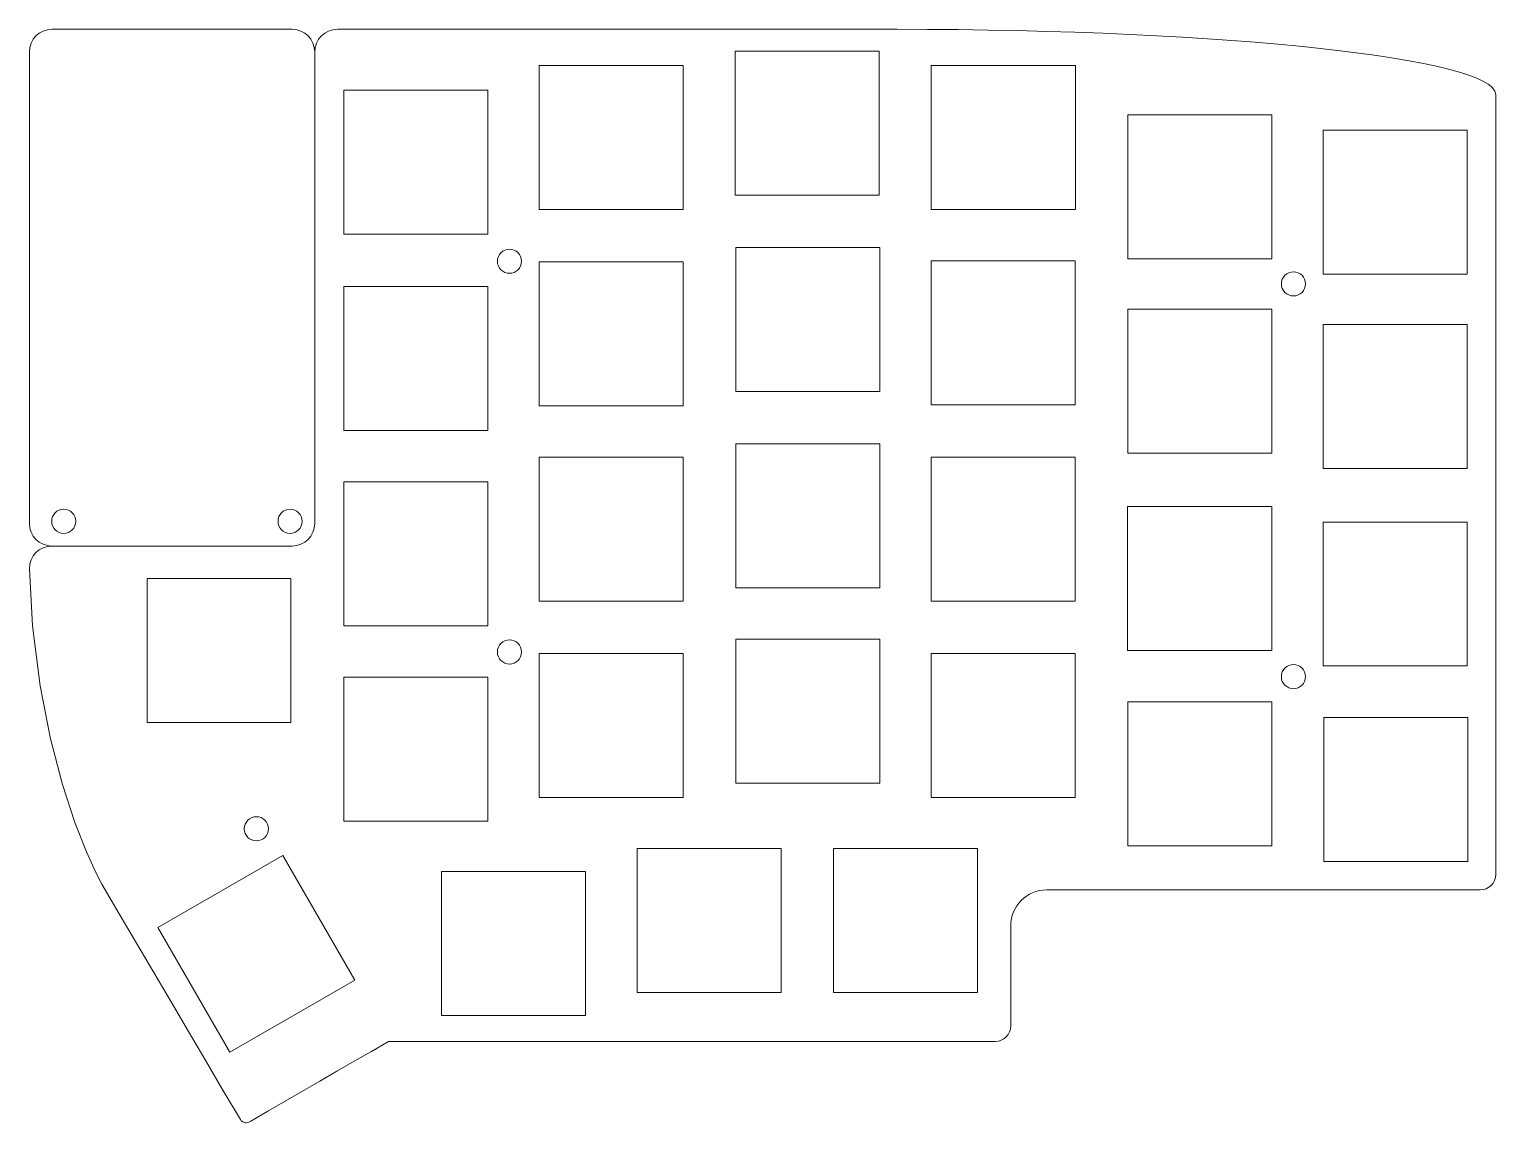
# Model space of a CAD drawing. Header units: inches. Extents: x 0 to 549, y -220 to 384.
# Drawn here: x 406.4 to 548.9, y 274.7 to 381 of the extents above; entities that cross this region are included whole.
import ezdxf

# ---------------------------------------------------------------- set-up
doc = ezdxf.new("R2010")
doc.units = ezdxf.units.IN
doc.header["$MEASUREMENT"] = 0
doc.layers.add('_U+30EC_U+30A4_U+30E4_U+30FC 1', color=7, linetype='Continuous')
doc.layers.add('PCB', color=7, linetype='Continuous')

# ---------------------------------------------------------------- blocks, each defined once
blk = doc.blocks.new('block 5')
at = {"layer": '_U+30EC_U+30A4_U+30E4_U+30FC 1', "lineweight": 0}
for points in [[(228.8, -87.43), (242.8, -87.43)], [(228.8, -97), (228.8, -87.43)], [(242.8, -87.43), (242.8, -101.43)], [(228.8, -101.43), (228.8, -97)], [(242.8, -101.43), (228.8, -101.43)]]:
    blk.add_lwpolyline(points, dxfattribs=at)
blk = doc.blocks.new('block 6')
at = {"layer": '_U+30EC_U+30A4_U+30E4_U+30FC 1', "lineweight": 0}
for points in [[(276.4, -17.57), (290.4, -17.57)], [(276.4, -31.57), (276.4, -17.57)], [(290.4, -17.57), (290.4, -31.57)], [(290.4, -31.57), (276.4, -31.57)]]:
    blk.add_lwpolyline(points, dxfattribs=at)
blk = doc.blocks.new('block 7')
at = {"layer": '_U+30EC_U+30A4_U+30E4_U+30FC 1', "lineweight": 0}
for points in [[(276.4, -36.48), (290.4, -36.48)], [(276.4, -50.47), (276.4, -36.48)], [(290.4, -36.48), (290.4, -50.47)], [(290.4, -50.47), (276.4, -50.47)]]:
    blk.add_lwpolyline(points, dxfattribs=at)

msp = doc.modelspace()

# ---------------------------------------------------------------- linework, layer by layer
at = {"layer": 'PCB', "color": 217, "lineweight": 0, "true_color": 0x93278f}
for points in [[(431.92, 381.05), (408.58, 381.05)], [(406.38, 380), (406.38, 380)], [(406.38, 332.99), (406.38, 378.85)], [(488.97, 364.92), (474.97, 364.92), (474.97, 378.92), (488.97, 378.92), (488.97, 364.92)], [(469.94, 363.53), (455.94, 363.53), (455.94, 377.53), (469.94, 377.53), (469.94, 363.53)], [(508.05, 363.53), (494.04, 363.53), (494.04, 377.53), (508.05, 377.53), (508.05, 363.53)], [(450.94, 361.13), (436.94, 361.13), (436.94, 375.13), (450.94, 375.13), (450.94, 361.13)], [(548.9, 374.7), (548.9, 298.85)], [(527.14, 358.73), (513.14, 358.73), (513.14, 372.73), (527.14, 372.73), (527.14, 358.73)], [(489.04, 345.83), (475.04, 345.83), (475.04, 359.83), (489.04, 359.83), (489.04, 345.83)], [(469.94, 344.43), (455.94, 344.43), (455.94, 358.43), (469.94, 358.43), (469.94, 344.43)], [(508.04, 344.53), (494.04, 344.53), (494.04, 358.53), (508.04, 358.53), (508.04, 344.53)], [(450.94, 342.03), (436.94, 342.03), (436.94, 356.03), (450.94, 356.03), (450.94, 342.03)], [(527.14, 339.83), (513.14, 339.83), (513.14, 353.83), (527.14, 353.83), (527.14, 339.83)], [(489.04, 326.74), (475.04, 326.74), (475.04, 340.74), (489.04, 340.74), (489.04, 326.74)], [(469.94, 325.43), (455.94, 325.43), (455.94, 339.43), (469.94, 339.43), (469.94, 325.43)], [(508.04, 325.44), (494.04, 325.44), (494.04, 339.44), (508.04, 339.44), (508.04, 325.44)], [(450.94, 323.04), (436.94, 323.04), (436.94, 337.04), (450.94, 337.04), (450.94, 323.04)], [(527.13, 320.63), (513.13, 320.63), (513.13, 334.63), (527.13, 334.63), (527.13, 320.63)], [(546.14, 319.13), (532.14, 319.13), (532.14, 333.13), (546.14, 333.13), (546.14, 319.13)], [(408.58, 330.79), (431.92, 330.79)], [(406.38, 329.54), (406.38, 329.54)], [(406.38, 328.59), (406.69, 323.04), (407.43, 317.19), (408.45, 312.03), (409.61, 307.59), (410.81, 303.91), (411.92, 301.05), (412.84, 299.03), (413.43, 297.9)], [(431.79, 313.63), (417.84, 313.63), (417.84, 327.63), (431.79, 327.63), (431.79, 313.63)], [(489.04, 307.74), (475.04, 307.74), (475.04, 321.74), (489.04, 321.74), (489.04, 307.74)], [(469.94, 306.33), (455.94, 306.33), (455.94, 320.33), (469.94, 320.33), (469.94, 306.33)], [(508.04, 306.33), (494.04, 306.33), (494.04, 320.33), (508.04, 320.33), (508.04, 306.33)], [(450.94, 304.03), (436.94, 304.03), (436.94, 318.03), (450.94, 318.03), (450.94, 304.03)], [(527.14, 301.64), (513.14, 301.64), (513.14, 315.64), (527.14, 315.64), (527.14, 301.64)], [(546.19, 300.13), (532.19, 300.13), (532.19, 314.13), (546.19, 314.13), (546.19, 300.13)], [(479.44, 287.38), (465.44, 287.38), (465.44, 301.38), (479.44, 301.38), (479.44, 287.38)], [(438, 288.57), (425.88, 281.57), (418.88, 293.7), (431, 300.7), (438, 288.57)], [(413.43, 297.9), (415.11, 295.04), (416.8, 292.18), (418.48, 289.32), (420.16, 286.46), (421.84, 283.59), (423.52, 280.73), (425.2, 277.87), (426.89, 275.01), (426.98, 274.89), (427.13, 274.8), (427.24, 274.75), (427.35, 274.71), (427.46, 274.71), (427.59, 274.72), (427.71, 274.76), (427.9, 274.86), (429.57, 275.83), (431.25, 276.8), (432.92, 277.77), (434.6, 278.74), (436.27, 279.71), (437.95, 280.68), (439.63, 281.65), (441.3, 282.62)], [(460.44, 285.13), (446.44, 285.13), (446.44, 299.13), (460.44, 299.13), (460.44, 285.13)]]:
    msp.add_lwpolyline(points, dxfattribs=at)
for points in [[(408.58, 381.05), (407.36, 381.05), (406.38, 380.06), (406.38, 378.85)], [(434.12, 378.85), (434.12, 380.06), (433.14, 381.05), (431.92, 381.05)], [(406.38, 332.99), (406.38, 331.77), (407.36, 330.79), (408.58, 330.79)], [(408.58, 330.79), (407.35, 330.79), (406.38, 329.82), (406.38, 328.59)]]:
    msp.add_open_spline(points, degree=3, dxfattribs=at)
for points, knots in [([(548.9, 374.7), (548.9, 378.21), (522.86, 381.05), (490.69, 381.05), (472.57, 381.05), (454.44, 381.05), (436.32, 381.05), (435.11, 381.05), (434.12, 380.06), (434.12, 378.85)], [0, 0, 0, 0, 1, 1, 1, 2, 2, 2, 3, 3, 3, 3]), ([(431.92, 330.79), (433.14, 330.79), (434.12, 331.77), (434.12, 332.99), (434.12, 348.27), (434.12, 363.55), (434.12, 378.83)], [0, 0, 0, 0, 1, 1, 1, 2, 2, 2, 2]), ([(454.22, 358.49), (454.22, 359.14), (453.7, 359.67), (453.05, 359.67), (452.4, 359.67), (451.87, 359.14), (451.87, 358.49), (451.87, 357.84), (452.4, 357.32), (453.05, 357.32), (453.7, 357.32), (454.22, 357.84), (454.22, 358.49)], [0, 0, 0, 0, 1, 1, 1, 2, 2, 2, 3, 3, 3, 4, 4, 4, 4]), ([(530.42, 356.29), (530.42, 356.94), (529.9, 357.47), (529.25, 357.47), (528.6, 357.47), (528.07, 356.94), (528.07, 356.29), (528.07, 355.64), (528.6, 355.12), (529.25, 355.12), (529.9, 355.12), (530.42, 355.64), (530.42, 356.29)], [0, 0, 0, 0, 1, 1, 1, 2, 2, 2, 3, 3, 3, 4, 4, 4, 4]), ([(410.89, 333.2), (410.89, 333.85), (410.37, 334.38), (409.72, 334.38), (409.07, 334.38), (408.55, 333.85), (408.55, 333.2), (408.55, 332.56), (409.07, 332.03), (409.72, 332.03), (410.37, 332.03), (410.89, 332.56), (410.89, 333.2)], [0, 0, 0, 0, 1, 1, 1, 2, 2, 2, 3, 3, 3, 4, 4, 4, 4]), ([(432.89, 333.2), (432.89, 333.85), (432.37, 334.38), (431.72, 334.38), (431.07, 334.38), (430.55, 333.85), (430.55, 333.2), (430.55, 332.56), (431.07, 332.03), (431.72, 332.03), (432.37, 332.03), (432.89, 332.56), (432.89, 333.2)], [0, 0, 0, 0, 1, 1, 1, 2, 2, 2, 3, 3, 3, 4, 4, 4, 4]), ([(454.22, 320.49), (454.22, 321.14), (453.7, 321.67), (453.05, 321.67), (452.4, 321.67), (451.87, 321.14), (451.87, 320.49), (451.87, 319.84), (452.4, 319.32), (453.05, 319.32), (453.7, 319.32), (454.22, 319.84), (454.22, 320.49)], [0, 0, 0, 0, 1, 1, 1, 2, 2, 2, 3, 3, 3, 4, 4, 4, 4]), ([(530.42, 318.09), (530.42, 318.74), (529.9, 319.27), (529.25, 319.27), (528.6, 319.27), (528.07, 318.74), (528.07, 318.09), (528.07, 317.44), (528.6, 316.92), (529.25, 316.92), (529.9, 316.92), (530.42, 317.44), (530.42, 318.09)], [0, 0, 0, 0, 1, 1, 1, 2, 2, 2, 3, 3, 3, 4, 4, 4, 4]), ([(429.62, 303.29), (429.62, 303.94), (429.1, 304.47), (428.45, 304.47), (427.8, 304.47), (427.27, 303.94), (427.27, 303.29), (427.27, 302.64), (427.8, 302.12), (428.45, 302.12), (429.1, 302.12), (429.62, 302.64), (429.62, 303.29)], [0, 0, 0, 0, 1, 1, 1, 2, 2, 2, 3, 3, 3, 4, 4, 4, 4]), ([(548.9, 298.85), (548.9, 298.02), (548.23, 297.35), (547.4, 297.35), (533.35, 297.35), (519.31, 297.35), (505.26, 297.35), (503.32, 297.35), (501.76, 295.78), (501.76, 293.85), (501.76, 290.6), (501.76, 287.35), (501.76, 284.1)], [0, 0, 0, 0, 1, 1, 1, 2, 2, 2, 3, 3, 3, 4, 4, 4, 4]), ([(501.76, 284.12), (501.76, 283.29), (501.09, 282.62), (500.26, 282.62), (480.61, 282.62), (460.95, 282.62), (441.3, 282.62)], [0, 0, 0, 0, 1, 1, 1, 2, 2, 2, 2])]:
    msp.add_open_spline(points, degree=3, knots=knots, dxfattribs=at)

# ---------------------------------------------------------------- block references
at = {"layer": 'PCB', "color": 217, "true_color": 0x93278f}
for name in ['block 6', 'block 7', 'block 5']:
    msp.add_blockref(name, (255.74, 388.81), dxfattribs=at)

doc.saveas('drawing.dxf')
